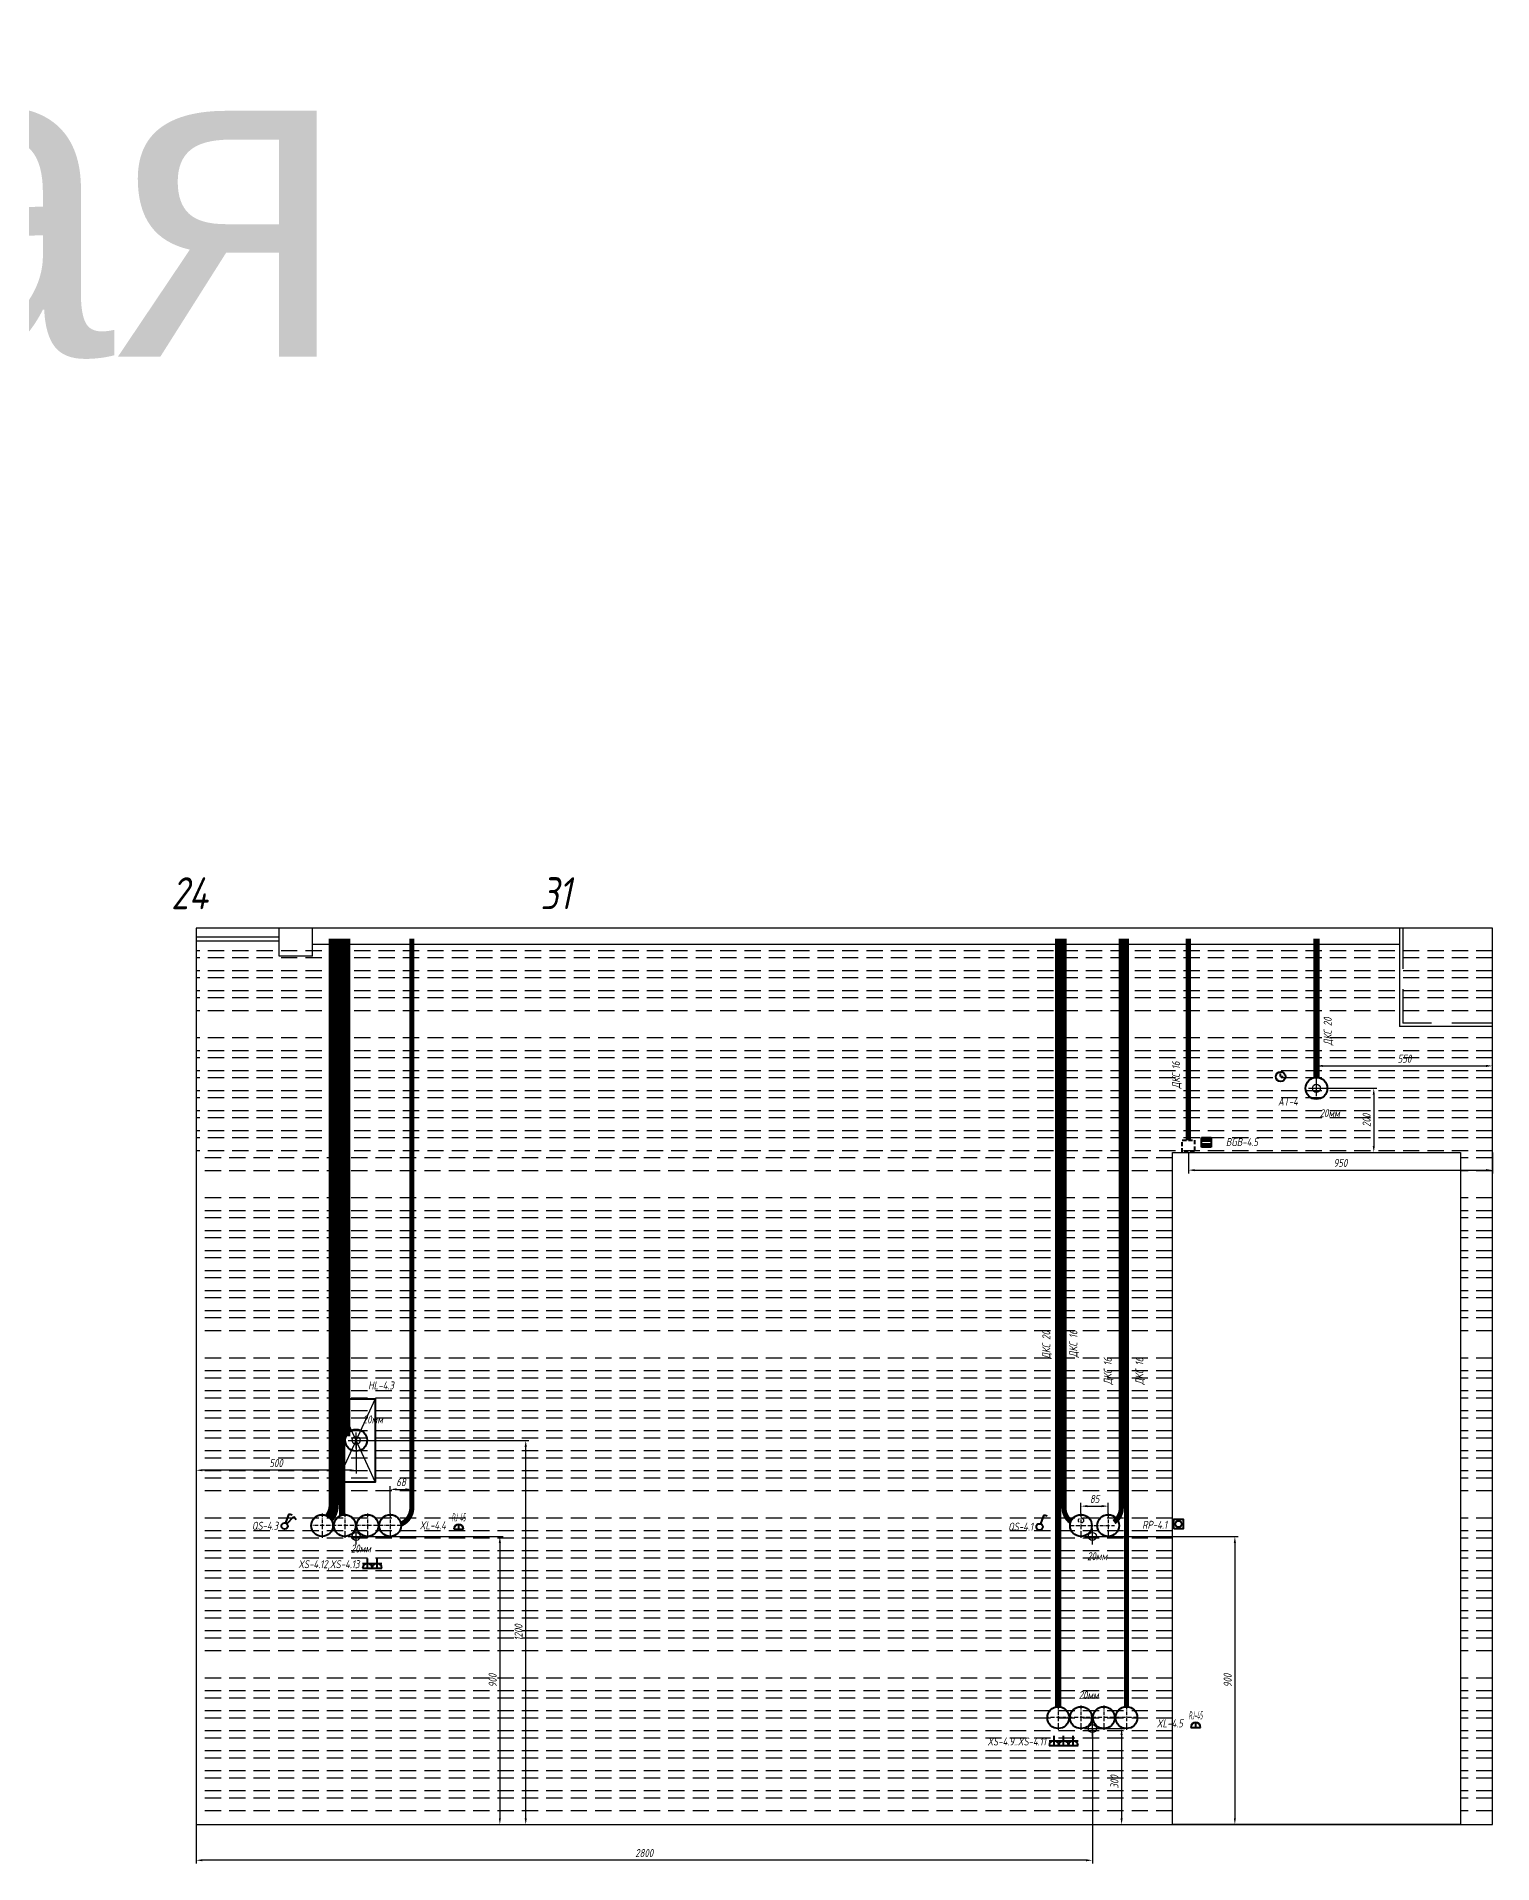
# Model space of a CAD drawing. Header units: millimetres. Extents: x -40374 to 56557, y -58468 to -14063.
# Drawn here: x 23425 to 27973, y -31460 to -25753 of the extents above; entities that cross this region are included whole.
import ezdxf
from ezdxf.enums import TextEntityAlignment as Align

# ---------------------------------------------------------------- set-up
doc = ezdxf.new("R2010")
doc.units = ezdxf.units.MM
doc.header["$PDMODE"] = 34
doc.header["$PDSIZE"] = 25
doc.linetypes.add('ACAD_ISO10W100', pattern=[18.5, 12, -3, 0.5, -3])
doc.linetypes.add('DASHED', pattern=[19.05, 12.7, -6.35])
for name, color, linetype in [('01 Черновое', 7, 'Continuous'), ('02 ЭОМ и СС', 7, 'Continuous'), ('03 Потолок', 7, 'Continuous'), ('11 Привязка размеры', 7, 'Continuous')]:
    doc.layers.add(name, color=color, linetype=linetype)
doc.layers.add('100 noprint', color=1, linetype='Continuous', plot=False)
doc.styles.get("Standard").update_dxf_attribs({"font": 'Ubuntu-R.ttf'})
doc.styles.add('ГОСТ-ISOCPEUR', font='isocpeui.ttf', dxfattribs={"width": 0.8})
doc.dimstyles.new('ISO-25', dxfattribs={"dimtxt": 2.5, "dimasz": 2.5, "dimexe": 1.25, "dimexo": 0.625, "dimtad": 1, "dimtxsty": 'Standard', "dimcen": 2.5, "dimadec": 0, "dimazin": 0, "dimtfac": 1, "dimtmove": 0, "dimatfit": 3, "dimfxl": 1, "dimarcsym": 0})

# ---------------------------------------------------------------- blocks, each defined once
blk = doc.blocks.new('часы')
at = {"color": 0, "lineweight": -2}
for q in [(9893.5, 982.52), (9894.25, 981.52)]:
    blk.add_line((9893.5, 981.52), q, dxfattribs=at)
blk.add_circle((9893.5, 981.52), 1.5, dxfattribs=at)
blk = doc.blocks.new('розетка скрытая трехполюсная')
at = {"color": 0, "lineweight": -2}
for p, q in [((-1.5, 1.5), (1.5, 1.5)), ((-1.5, 0), (1.5, 0)), ((0, 0), (0, 3))]:
    blk.add_line(p, q, dxfattribs=at)
blk.add_arc((0, 0), 1.5, 0, 180, dxfattribs=at)
blk = doc.blocks.new('кнопка 1')
at = {"color": 0, "lineweight": -2}
for p, q in [((0.35, 0.94), (1.39, 3.78)), ((1.39, 3.78), (2.34, 3.45))]:
    blk.add_line(p, q, dxfattribs=at)
blk.add_circle((0, 0), 1, dxfattribs=at)
blk = doc.blocks.new('кнопка 2')
at = {"color": 0, "lineweight": -2}
for p, q in [((0.35, 0.94), (1.39, 3.78)), ((0.71, 0.71), (2.93, 2.93)), ((1.39, 3.78), (2.34, 3.45)), ((2.93, 2.93), (3.66, 2))]:
    blk.add_line(p, q, dxfattribs=at)
blk.add_circle((0, 0), 1, dxfattribs=at)
blk = doc.blocks.new('розетка RJ-45')
at = {"color": 0, "lineweight": -2}
for p, q in [((-1.5, 0), (1.5, 0)), ((0, 0), (0, 1.5))]:
    blk.add_line(p, q, dxfattribs=at)
blk.add_arc((0, 0), 1.5, 0, 180, dxfattribs=at)
at = {"color": 0, "lineweight": -2, "style": 'ГОСТ-ISOCPEUR', "width": 0.4}
blk.add_text('RJ-45', height=2.5, dxfattribs=at).set_placement((0, 2.5), align=Align.CENTER)
blk = doc.blocks.new('регулятор')
at = {"color": 0, "lineweight": -2}
blk.add_lwpolyline([(-1.5, -1.5), (-1.5, 1.5), (1.5, 1.5), (1.5, -1.5)], close=True, dxfattribs=at)
blk.add_circle((0, 0), 1, dxfattribs=at)
blk = doc.blocks.new('*D794')
at = {"layer": '11 Привязка размеры', "color": 0, "lineweight": -2}
for p, q in [((24423.5, -30438.4), (24882.5, -30438.4)), ((24872.5, -30458.4), (24872.5, -31318.4)), ((24423.5, -31338.4), (24882.5, -31338.4))]:
    blk.add_line(p, q, dxfattribs=at)
at = {"layer": '11 Привязка размеры', "color": 0}
for points in [[(24875.8, -30458.4), (24869.2, -30458.4), (24872.5, -30438.4)], [(24869.2, -31318.4), (24875.8, -31318.4), (24872.5, -31338.4)]]:
    blk.add_solid(points, dxfattribs=at)
at = {"layer": 'Defpoints', "color": 0}
for p in [(24423.5, -30438.4), (24423.5, -31338.4), (24872.5, -31338.4)]:
    blk.add_point(p, dxfattribs=at)
at = {"layer": '11 Привязка размеры', "color": 0, "insert": (24850, -30888.4), "char_height": 25, "attachment_point": 5, "rotation": 90, "style": 'ГОСТ-ISOCPEUR'}
blk.add_mtext('900', dxfattribs=at)
blk = doc.blocks.new('*D795')
at = {"layer": '11 Привязка размеры', "color": 0, "lineweight": -2}
for p, q in [((24423.5, -30138.4), (24963.4, -30138.4)), ((24953.4, -31318.4), (24953.4, -30158.4)), ((24424.1, -31338.4), (24963.4, -31338.4))]:
    blk.add_line(p, q, dxfattribs=at)
at = {"layer": '11 Привязка размеры', "color": 0}
for points in [[(24956.7, -30158.4), (24950, -30158.4), (24953.4, -30138.4)], [(24950, -31318.4), (24956.7, -31318.4), (24953.4, -31338.4)]]:
    blk.add_solid(points, dxfattribs=at)
at = {"layer": 'Defpoints', "color": 0}
for p in [(24423.5, -30138.4), (24953.4, -30138.4), (24424.1, -31338.4)]:
    blk.add_point(p, dxfattribs=at)
at = {"layer": '11 Привязка размеры', "color": 0, "insert": (24930.9, -30738.4), "char_height": 25, "attachment_point": 5, "rotation": 90, "style": 'ГОСТ-ISOCPEUR'}
blk.add_mtext('1200', dxfattribs=at)
blk = doc.blocks.new('*D796')
at = {"layer": '11 Привязка размеры', "color": 0, "lineweight": -2}
for p, q in [((23923.5, -30138.4), (23923.5, -30241.5)), ((24423.5, -30138.4), (24423.5, -30241.5)), ((24403.5, -30231.5), (23943.5, -30231.5))]:
    blk.add_line(p, q, dxfattribs=at)
at = {"layer": '11 Привязка размеры', "color": 0}
for points in [[(23943.5, -30228.2), (23943.5, -30234.8), (23923.5, -30231.5)], [(24403.5, -30234.8), (24403.5, -30228.2), (24423.5, -30231.5)]]:
    blk.add_solid(points, dxfattribs=at)
at = {"layer": 'Defpoints', "color": 0}
for p in [(23923.5, -30138.4), (24423.5, -30138.4), (23923.5, -30231.5)]:
    blk.add_point(p, dxfattribs=at)
at = {"layer": '11 Привязка размеры', "color": 0, "insert": (24173.5, -30209), "char_height": 25, "attachment_point": 5, "style": 'ГОСТ-ISOCPEUR'}
blk.add_mtext('500', dxfattribs=at)
blk = doc.blocks.new('*D797')
at = {"layer": '11 Привязка размеры', "color": 0, "lineweight": -2}
for p, q in [((24530, -30366.5), (24530, -30281.2)), ((24550, -30291.2), (24577.5, -30291.2)), ((24597.5, -30348.4), (24597.5, -30281.2))]:
    blk.add_line(p, q, dxfattribs=at)
at = {"layer": '11 Привязка размеры', "color": 0}
for points in [[(24550, -30287.8), (24550, -30294.5), (24530, -30291.2)], [(24577.5, -30294.5), (24577.5, -30287.8), (24597.5, -30291.2)]]:
    blk.add_solid(points, dxfattribs=at)
at = {"layer": 'Defpoints', "color": 0}
for p in [(24597.5, -30291.2), (24597.5, -30348.4), (24530, -30366.5)]:
    blk.add_point(p, dxfattribs=at)
at = {"layer": '11 Привязка размеры', "color": 0, "insert": (24563.7, -30268.7), "char_height": 25, "attachment_point": 5, "style": 'ГОСТ-ISOCPEUR'}
blk.add_mtext('68', dxfattribs=at)
blk = doc.blocks.new('*D802')
at = {"layer": '11 Привязка размеры', "color": 0, "lineweight": -2}
for p, q in [((26723.5, -31038.4), (26824.9, -31038.4)), ((26814.9, -31058.4), (26814.9, -31318.4)), ((26723.5, -31338.4), (26824.9, -31338.4))]:
    blk.add_line(p, q, dxfattribs=at)
at = {"layer": '11 Привязка размеры', "color": 0}
for points in [[(26818.2, -31058.4), (26811.6, -31058.4), (26814.9, -31038.4)], [(26811.6, -31318.4), (26818.2, -31318.4), (26814.9, -31338.4)]]:
    blk.add_solid(points, dxfattribs=at)
at = {"layer": 'Defpoints', "color": 0}
for p in [(26723.5, -31038.4), (26723.5, -31338.4), (26814.9, -31338.4)]:
    blk.add_point(p, dxfattribs=at)
at = {"layer": '11 Привязка размеры', "color": 0, "insert": (26792.4, -31204.9), "char_height": 25, "attachment_point": 5, "rotation": 90, "style": 'ГОСТ-ISOCPEUR'}
blk.add_mtext('300', dxfattribs=at)
blk = doc.blocks.new('*D803')
at = {"layer": '11 Привязка размеры', "color": 0, "lineweight": -2}
for p, q in [((23923.5, -31038.4), (23923.5, -31459.9)), ((26723.5, -31038.4), (26723.5, -31459.9)), ((26703.5, -31449.9), (23943.5, -31449.9))]:
    blk.add_line(p, q, dxfattribs=at)
at = {"layer": '11 Привязка размеры', "color": 0}
for points in [[(23943.5, -31446.6), (23943.5, -31453.2), (23923.5, -31449.9)], [(26703.5, -31453.2), (26703.5, -31446.6), (26723.5, -31449.9)]]:
    blk.add_solid(points, dxfattribs=at)
at = {"layer": 'Defpoints', "color": 0}
for p in [(23923.5, -31038.4), (26723.5, -31038.4), (23923.5, -31449.9)]:
    blk.add_point(p, dxfattribs=at)
at = {"layer": '11 Привязка размеры', "color": 0, "insert": (25323.5, -31427.4), "char_height": 25, "attachment_point": 5, "style": 'ГОСТ-ISOCPEUR'}
blk.add_mtext('2800', dxfattribs=at)
blk = doc.blocks.new('геркон')
at = {"lineweight": -2}
for points in [[(3, 2), (3, 3), (0, 3), (0, 2)], [(3, 0), (3, 1), (0, 1), (0, 0)]]:
    blk.add_hatch(color=0, dxfattribs=at).paths.add_polyline_path(points)
at = {"color": 0, "lineweight": -2}
for p, q in [((0, 0), (0, 3)), ((0, 3), (3, 3)), ((0, 2), (3, 2)), ((0, 1), (3, 1)), ((3, 0), (0, 0)), ((3, 3), (3, 0))]:
    blk.add_line(p, q, dxfattribs=at)
blk = doc.blocks.new('*D804')
at = {"layer": '11 Привязка размеры', "color": 0, "lineweight": -2}
for p, q in [((27023.5, -29238.4), (27023.5, -29304)), ((27973.5, -29238.4), (27973.5, -29304)), ((27043.5, -29294), (27953.5, -29294))]:
    blk.add_line(p, q, dxfattribs=at)
at = {"layer": '11 Привязка размеры', "color": 0}
for points in [[(27043.5, -29290.7), (27043.5, -29297.4), (27023.5, -29294)], [(27953.5, -29297.4), (27953.5, -29290.7), (27973.5, -29294)]]:
    blk.add_solid(points, dxfattribs=at)
at = {"layer": 'Defpoints', "color": 0}
for p in [(27023.5, -29238.4), (27973.5, -29238.4), (27973.5, -29294)]:
    blk.add_point(p, dxfattribs=at)
at = {"layer": '11 Привязка размеры', "color": 0, "insert": (27498.5, -29271.5), "char_height": 25, "attachment_point": 5, "style": 'ГОСТ-ISOCPEUR'}
blk.add_mtext('950', dxfattribs=at)
blk = doc.blocks.new('*D805')
at = {"layer": '11 Привязка размеры', "color": 0, "lineweight": -2}
for p, q in [((26723.5, -30438.4), (27178.7, -30438.4)), ((27168.7, -30458.4), (27168.7, -31318.4)), ((26723.5, -31338.4), (27178.7, -31338.4))]:
    blk.add_line(p, q, dxfattribs=at)
at = {"layer": '11 Привязка размеры', "color": 0}
for points in [[(27172, -30458.4), (27165.4, -30458.4), (27168.7, -30438.4)], [(27165.4, -31318.4), (27172, -31318.4), (27168.7, -31338.4)]]:
    blk.add_solid(points, dxfattribs=at)
at = {"layer": 'Defpoints', "color": 0}
for p in [(26723.5, -30438.4), (26723.5, -31338.4), (27168.7, -31338.4)]:
    blk.add_point(p, dxfattribs=at)
at = {"layer": '11 Привязка размеры', "color": 0, "insert": (27146.2, -30888.4), "char_height": 25, "attachment_point": 5, "rotation": 90, "style": 'ГОСТ-ISOCPEUR'}
blk.add_mtext('900', dxfattribs=at)
blk = doc.blocks.new('*D806')
at = {"layer": '11 Привязка размеры', "color": 0, "lineweight": -2}
for p, q in [((27423.5, -29038.4), (27612.7, -29038.4)), ((27602.7, -29058.4), (27602.7, -29218.4)), ((27423.5, -29238.4), (27612.7, -29238.4))]:
    blk.add_line(p, q, dxfattribs=at)
at = {"layer": '11 Привязка размеры', "color": 0}
for points in [[(27606, -29058.4), (27599.4, -29058.4), (27602.7, -29038.4)], [(27599.4, -29218.4), (27606, -29218.4), (27602.7, -29238.4)]]:
    blk.add_solid(points, dxfattribs=at)
at = {"layer": 'Defpoints', "color": 0}
for p in [(27423.5, -29038.4), (27423.5, -29238.4), (27602.7, -29238.4)]:
    blk.add_point(p, dxfattribs=at)
at = {"layer": '11 Привязка размеры', "color": 0, "insert": (27580.2, -29138.4), "char_height": 25, "attachment_point": 5, "rotation": 90, "style": 'ГОСТ-ISOCPEUR'}
blk.add_mtext('200', dxfattribs=at)
blk = doc.blocks.new('*D807')
at = {"layer": '11 Привязка размеры', "color": 0, "lineweight": -2}
for p, q in [((27423.5, -29038.4), (27423.5, -28958.5)), ((27443.5, -28968.5), (27953.5, -28968.5)), ((27973.5, -29038.4), (27973.5, -28958.5))]:
    blk.add_line(p, q, dxfattribs=at)
at = {"layer": '11 Привязка размеры', "color": 0}
for points in [[(27443.5, -28965.1), (27443.5, -28971.8), (27423.5, -28968.5)], [(27953.5, -28971.8), (27953.5, -28965.1), (27973.5, -28968.5)]]:
    blk.add_solid(points, dxfattribs=at)
at = {"layer": 'Defpoints', "color": 0}
for p in [(27973.5, -28968.5), (27423.5, -29038.4), (27973.5, -29038.4)]:
    blk.add_point(p, dxfattribs=at)
at = {"layer": '11 Привязка размеры', "color": 0, "insert": (27698.5, -28946), "char_height": 25, "attachment_point": 5, "style": 'ГОСТ-ISOCPEUR'}
blk.add_mtext('550', dxfattribs=at)
blk = doc.blocks.new('*D973')
at = {"layer": '11 Привязка размеры', "color": 0, "lineweight": -2}
for p, q in [((26688, -30366.5), (26688, -30333.7)), ((26708, -30343.7), (26753, -30343.7)), ((26773, -30366.5), (26773, -30333.7))]:
    blk.add_line(p, q, dxfattribs=at)
at = {"layer": '11 Привязка размеры', "color": 0}
for points in [[(26708, -30340.3), (26708, -30347), (26688, -30343.7)], [(26753, -30347), (26753, -30340.3), (26773, -30343.7)]]:
    blk.add_solid(points, dxfattribs=at)
at = {"layer": 'Defpoints', "color": 0}
for p in [(26773, -30343.7), (26688, -30366.5), (26773, -30366.5)]:
    blk.add_point(p, dxfattribs=at)
at = {"layer": '11 Привязка размеры', "color": 0, "insert": (26730.5, -30321.2), "char_height": 25, "attachment_point": 5, "style": 'ГОСТ-ISOCPEUR'}
blk.add_mtext('85', dxfattribs=at)

msp = doc.modelspace()

# ---------------------------------------------------------------- linework, layer by layer
at = {"layer": '01 Черновое'}
for points in [[(27973.5, -31338.4), (27973.5, -28538.4), (23923.5, -28538.4), (23923.5, -31338.4)], [(27873.5, -29238.4), (27873.5, -31338.4), (26973.5, -31338.4), (26973.5, -29238.4)]]:
    msp.add_lwpolyline(points, close=True, dxfattribs=at)
at = {"layer": '02 ЭОМ и СС', "color": 3}
for p, q in [((24363.5, -30008.4), (24483.5, -30268.4)), ((24483.5, -30008.4), (24363.5, -30268.4))]:
    msp.add_line(p, q, dxfattribs=at)
at = {"layer": '02 ЭОМ и СС', "color": 111, "const_width": 16}
msp.add_lwpolyline([(24332.9, -30375.6, 0.172285), (24345.5, -30340.2), (24345.5, -28571.4)], format="xyb", dxfattribs=at)
msp.add_lwpolyline([(24332.9, -30375.6, 0.172285), (24345.5, -30340.2), (24345.5, -28571.4)], format="xyb", dxfattribs=at)
at = {"layer": '02 ЭОМ и СС', "color": 3, "const_width": 16, "flags": 128}
msp.add_lwpolyline([(24345.3, -30385.6, 0.172285), (24361.5, -30340.2), (24361.5, -28571.4)], format="xyb", dxfattribs=at)
msp.add_lwpolyline([(24345.3, -30385.6, 0.172285), (24361.5, -30340.2), (24361.5, -28571.4)], format="xyb", dxfattribs=at)
at = {"layer": '02 ЭОМ и СС', "color": 1, "const_width": 20, "flags": 128}
for points in [[(24379.5, -30371.5), (24379.5, -28571.4)], [(24379.5, -30371.5), (24379.5, -28571.4)], [(26617, -30970.4), (26617, -28571.4)], [(26617, -30970.4), (26617, -28571.4)]]:
    msp.add_lwpolyline(points, dxfattribs=at)
at = {"layer": '02 ЭОМ и СС', "color": 3, "const_width": 16, "flags": 128}
msp.add_lwpolyline([(24397.5, -30126), (24397.5, -28571.4)], dxfattribs=at)
msp.add_lwpolyline([(24397.5, -30126), (24397.5, -28571.4)], dxfattribs=at)
at = {"layer": '02 ЭОМ и СС', "color": 6, "const_width": 16, "flags": 128}
msp.add_lwpolyline([(24563.6, -30399.8, 0.299332), (24597.5, -30348.4), (24597.5, -28571.4)], format="xyb", dxfattribs=at)
msp.add_lwpolyline([(24563.6, -30399.8, 0.299332), (24597.5, -30348.4), (24597.5, -28571.4)], format="xyb", dxfattribs=at)
at = {"layer": '02 ЭОМ и СС', "color": 3, "flags": 128}
msp.add_lwpolyline([(26656.2, -30392.3, 16, 16, -0.229101), (26635, -30348.4, 16, 16, 0), (26635, -28571.4, 16, 16, 0)], format="xyseb", dxfattribs=at)
msp.add_lwpolyline([(26656.2, -30392.3, 16, 16, -0.229101), (26635, -30348.4, 16, 16, 0), (26635, -28571.4, 16, 16, 0)], format="xyseb", dxfattribs=at)
at = {"layer": '02 ЭОМ и СС', "flags": 128}
msp.add_lwpolyline([(26791.2, -30393.5, 16, 16, 0.238397), (26814, -30348.4, 16, 16, 0), (26814, -28571.4, 16, 16, 0)], format="xyseb", dxfattribs=at)
msp.add_lwpolyline([(26791.2, -30393.5, 16, 16, 0.238397), (26814, -30348.4, 16, 16, 0), (26814, -28571.4, 16, 16, 0)], format="xyseb", dxfattribs=at)
at = {"layer": '02 ЭОМ и СС', "color": 6, "const_width": 16, "flags": 128}
msp.add_lwpolyline([(26830, -30970.4), (26830, -28571.4)], dxfattribs=at)
msp.add_lwpolyline([(26830, -30970.4), (26830, -28571.4)], dxfattribs=at)
at = {"layer": '02 ЭОМ и СС', "const_width": 16, "flags": 128}
msp.add_lwpolyline([(27023.5, -29200.4), (27023.5, -28571.4)], dxfattribs=at)
msp.add_lwpolyline([(27023.5, -29200.4), (27023.5, -28571.4)], dxfattribs=at)
at = {"layer": '02 ЭОМ и СС', "color": 5, "const_width": 20, "flags": 128}
msp.add_lwpolyline([(27423.5, -29004.4), (27423.5, -28571.4)], dxfattribs=at)
msp.add_lwpolyline([(27423.5, -29004.4), (27423.5, -28571.4)], dxfattribs=at)
at = {"layer": '02 ЭОМ и СС', "linetype": 'DASHED', "lineweight": 40, "flags": 128}
msp.add_lwpolyline([(27004.5, -29238.4), (27004.5, -29200.4), (27042.5, -29200.4), (27042.5, -29238.4)], close=True, dxfattribs=at)
msp.add_lwpolyline([(27004.5, -29238.4), (27004.5, -29200.4), (27042.5, -29200.4), (27042.5, -29238.4)], close=True, dxfattribs=at)
at = {"layer": '02 ЭОМ и СС', "color": 3, "lineweight": 40, "flags": 128}
msp.add_lwpolyline([(24363.5, -30268.4), (24363.5, -30008.4), (24483.5, -30008.4), (24483.5, -30268.4)], close=True, dxfattribs=at)
at = {"layer": '02 ЭОМ и СС', "color": 5, "lineweight": 40}
msp.add_circle((27423.5, -29038.4), 34, dxfattribs=at)
msp.add_circle((27423.5, -29038.4), 34, dxfattribs=at)
at = {"layer": '02 ЭОМ и СС', "color": 3, "lineweight": 40}
for centre in [(24423.5, -30138), (24423.5, -30138), (24317, -30404.4), (24317, -30404.4), (26688, -30404.4), (26688, -30404.4)]:
    msp.add_circle(centre, 34, dxfattribs=at)
at = {"layer": '02 ЭОМ и СС', "color": 1, "lineweight": 40}
for centre in [(24388, -30404.4), (24388, -30404.4), (24459, -30404.4), (24459, -30404.4), (26617, -31004.4), (26617, -31004.4), (26688, -31004.4), (26688, -31004.4), (26759, -31004.4), (26759, -31004.4)]:
    msp.add_circle(centre, 34, dxfattribs=at)
at = {"layer": '02 ЭОМ и СС', "color": 6, "lineweight": 40}
for centre in [(24530, -30404.4), (24530, -30404.4), (26830, -31004.4), (26830, -31004.4)]:
    msp.add_circle(centre, 34, dxfattribs=at)
at = {"layer": '02 ЭОМ и СС', "color": 3, "linetype": 'DASHED'}
msp.add_circle((26688, -30388.3), 8, dxfattribs=at)
msp.add_circle((26688, -30388.3), 8, dxfattribs=at)
at = {"layer": '02 ЭОМ и СС', "lineweight": 40}
msp.add_circle((26773, -30404.4), 34, dxfattribs=at)
msp.add_circle((26773, -30404.4), 34, dxfattribs=at)
at = {"layer": '03 Потолок', "color": 1, "lineweight": -2}
for p, q in [((23923.5, -28565.4), (24183.5, -28565.4)), ((23923.5, -28577.9), (24183.5, -28577.9)), ((24183.5, -28625.4), (24183.5, -28538.4)), ((24287.5, -28625.4), (24287.5, -28538.4)), ((24287.5, -28588.4), (27683.5, -28588.4)), ((27683.5, -28538.4), (27683.5, -28844.9)), ((24287.5, -28625.4), (24183.5, -28625.4)), ((27973.5, -28844.9), (27683.5, -28844.9))]:
    msp.add_line(p, q, dxfattribs=at)
at = {"layer": '03 Потолок', "color": 1, "linetype": 'DASHED', "ltscale": 10}
for p in [(27693, -28538.4), (27973.5, -28835.4)]:
    msp.add_line(p, (27693, -28835.4), dxfattribs=at)
at = {"layer": '100 noprint', "linetype": 'DASHED', "ltscale": 4}
for p, q in [((27973.5, -28608.4), (23923.5, -28608.4)), ((27973.5, -28630.9), (23923.5, -28630.9)), ((27973.5, -28670.9), (23923.5, -28670.9)), ((27973.5, -28693.4), (23923.5, -28693.4)), ((27973.5, -28733.4), (23923.5, -28733.4)), ((27973.5, -28755.9), (23923.5, -28755.9)), ((27973.5, -28795.9), (23923.5, -28795.9)), ((27973.5, -28880.9), (23923.5, -28880.9)), ((27973.5, -28920.9), (23923.5, -28920.9)), ((27973.5, -28943.4), (23923.5, -28943.4)), ((27973.5, -28983.4), (23923.5, -28983.4)), ((27973.5, -29005.9), (23923.5, -29005.9)), ((27973.5, -29045.9), (23923.5, -29045.9)), ((27973.5, -29068.4), (23923.5, -29068.4)), ((27973.5, -29108.4), (23923.5, -29108.4)), ((27973.5, -29130.9), (23923.5, -29130.9)), ((27973.5, -29170.9), (23923.5, -29170.9)), ((27973.5, -29193.4), (23923.5, -29193.4)), ((27973.5, -29233.4), (23923.5, -29233.4)), ((26973.5, -29255.9), (23923.5, -29255.9)), ((27973.5, -29255.9), (27873.5, -29255.9)), ((26973.5, -29295.9), (23923.5, -29295.9)), ((27973.5, -29295.9), (27873.5, -29295.9)), ((26973.5, -29380.9), (23923.5, -29380.9)), ((27973.5, -29380.9), (27873.5, -29380.9)), ((26973.5, -29420.9), (23923.5, -29420.9)), ((26973.5, -29443.4), (23923.5, -29443.4)), ((27973.5, -29420.9), (27873.5, -29420.9)), ((27973.5, -29443.4), (27873.5, -29443.4)), ((26973.5, -29483.4), (23923.5, -29483.4)), ((26973.5, -29505.9), (23923.5, -29505.9)), ((27973.5, -29483.4), (27873.5, -29483.4)), ((27973.5, -29505.9), (27873.5, -29505.9)), ((26973.5, -29545.9), (23923.5, -29545.9)), ((27973.5, -29545.9), (27873.5, -29545.9)), ((26973.5, -29568.4), (23923.5, -29568.4)), ((26973.5, -29608.4), (23923.5, -29608.4)), ((27973.5, -29568.4), (27873.5, -29568.4)), ((27973.5, -29608.4), (27873.5, -29608.4)), ((26973.5, -29630.9), (23923.5, -29630.9)), ((26973.5, -29670.9), (23923.5, -29670.9)), ((27973.5, -29630.9), (27873.5, -29630.9)), ((27973.5, -29670.9), (27873.5, -29670.9)), ((26973.5, -29693.4), (23923.5, -29693.4)), ((26973.5, -29733.4), (23923.5, -29733.4)), ((27973.5, -29693.4), (27873.5, -29693.4)), ((27973.5, -29733.4), (27873.5, -29733.4)), ((26973.5, -29755.9), (23923.5, -29755.9)), ((27973.5, -29755.9), (27873.5, -29755.9)), ((26973.5, -29795.9), (23923.5, -29795.9)), ((27973.5, -29795.9), (27873.5, -29795.9)), ((26973.5, -29880.9), (23923.5, -29880.9)), ((27973.5, -29880.9), (27873.5, -29880.9)), ((26973.5, -29920.9), (23923.5, -29920.9)), ((26973.5, -29943.4), (23923.5, -29943.4)), ((27973.5, -29920.9), (27873.5, -29920.9)), ((27973.5, -29943.4), (27873.5, -29943.4)), ((26973.5, -29983.4), (23923.5, -29983.4)), ((26973.5, -30005.9), (23923.5, -30005.9)), ((27973.5, -29983.4), (27873.5, -29983.4)), ((27973.5, -30005.9), (27873.5, -30005.9)), ((26973.5, -30045.9), (23923.5, -30045.9)), ((26973.5, -30068.4), (23923.5, -30068.4)), ((27973.5, -30045.9), (27873.5, -30045.9)), ((27973.5, -30068.4), (27873.5, -30068.4)), ((26973.5, -30108.4), (23923.5, -30108.4)), ((26973.5, -30130.9), (23923.5, -30130.9)), ((27973.5, -30108.4), (27873.5, -30108.4)), ((27973.5, -30130.9), (27873.5, -30130.9)), ((26973.5, -30170.9), (23923.5, -30170.9)), ((27973.5, -30170.9), (27873.5, -30170.9)), ((26973.5, -30193.4), (23923.5, -30193.4)), ((26973.5, -30233.4), (23923.5, -30233.4)), ((27973.5, -30193.4), (27873.5, -30193.4)), ((27973.5, -30233.4), (27873.5, -30233.4)), ((26973.5, -30255.9), (23923.5, -30255.9)), ((26973.5, -30295.9), (23923.5, -30295.9)), ((27973.5, -30255.9), (27873.5, -30255.9)), ((27973.5, -30295.9), (27873.5, -30295.9)), ((26973.5, -30380.9), (23923.5, -30380.9)), ((27973.5, -30380.9), (27873.5, -30380.9)), ((26973.5, -30420.9), (23923.5, -30420.9)), ((26973.5, -30443.4), (23923.5, -30443.4)), ((27973.5, -30420.9), (27873.5, -30420.9)), ((27973.5, -30443.4), (27873.5, -30443.4)), ((26973.5, -30483.4), (23923.5, -30483.4)), ((26973.5, -30505.9), (23923.5, -30505.9)), ((27973.5, -30483.4), (27873.5, -30483.4)), ((27973.5, -30505.9), (27873.5, -30505.9)), ((26973.5, -30545.9), (23923.5, -30545.9)), ((26973.5, -30568.4), (23923.5, -30568.4)), ((27973.5, -30545.9), (27873.5, -30545.9)), ((27973.5, -30568.4), (27873.5, -30568.4)), ((26973.5, -30608.4), (23923.5, -30608.4)), ((26973.5, -30630.9), (23923.5, -30630.9)), ((27973.5, -30608.4), (27873.5, -30608.4)), ((27973.5, -30630.9), (27873.5, -30630.9)), ((26973.5, -30670.9), (23923.5, -30670.9)), ((26973.5, -30693.4), (23923.5, -30693.4)), ((27973.5, -30670.9), (27873.5, -30670.9)), ((27973.5, -30693.4), (27873.5, -30693.4)), ((26973.5, -30733.4), (23923.5, -30733.4)), ((26973.5, -30755.9), (23923.5, -30755.9)), ((27973.5, -30733.4), (27873.5, -30733.4)), ((27973.5, -30755.9), (27873.5, -30755.9)), ((26973.5, -30795.9), (23923.5, -30795.9)), ((27973.5, -30795.9), (27873.5, -30795.9)), ((26973.5, -30880.9), (23923.5, -30880.9)), ((26973.5, -30920.9), (23923.5, -30920.9)), ((27973.5, -30880.9), (27873.5, -30880.9)), ((27973.5, -30920.9), (27873.5, -30920.9)), ((26973.5, -30943.4), (23923.5, -30943.4)), ((26973.5, -30983.4), (23923.5, -30983.4)), ((27973.5, -30943.4), (27873.5, -30943.4)), ((27973.5, -30983.4), (27873.5, -30983.4)), ((26973.5, -31005.9), (23923.5, -31005.9)), ((26973.5, -31045.9), (23923.5, -31045.9)), ((27973.5, -31005.9), (27873.5, -31005.9)), ((27973.5, -31045.9), (27873.5, -31045.9)), ((26973.5, -31068.4), (23923.5, -31068.4)), ((27973.5, -31068.4), (27873.5, -31068.4)), ((26973.5, -31108.4), (23923.5, -31108.4)), ((26973.5, -31130.9), (23923.5, -31130.9)), ((27973.5, -31108.4), (27873.5, -31108.4)), ((27973.5, -31130.9), (27873.5, -31130.9)), ((26973.5, -31170.9), (23923.5, -31170.9)), ((26973.5, -31193.4), (23923.5, -31193.4)), ((27973.5, -31170.9), (27873.5, -31170.9)), ((27973.5, -31193.4), (27873.5, -31193.4)), ((26973.5, -31233.4), (23923.5, -31233.4)), ((26973.5, -31255.9), (23923.5, -31255.9)), ((27973.5, -31233.4), (27873.5, -31233.4)), ((27973.5, -31255.9), (27873.5, -31255.9)), ((26973.5, -31295.9), (23923.5, -31295.9)), ((27973.5, -31295.9), (27873.5, -31295.9))]:
    msp.add_line(p, q, dxfattribs=at)
at = {"layer": '100 noprint'}
msp.add_lwpolyline([(27873.5, -29238.4), (27873.5, -31338.4), (26973.5, -31338.4), (26973.5, -29238.4)], close=True, dxfattribs=at)
at = {"layer": '11 Привязка размеры', "linetype": 'ACAD_ISO10W100'}
for p, q in [((24564, -30404.4), (24283, -30404.4)), ((24564, -30404.4), (24283, -30404.4)), ((24317, -30366.5), (24317, -30442.3)), ((24317, -30366.5), (24317, -30442.3)), ((24388, -30366.5), (24388, -30442.3)), ((24388, -30366.5), (24388, -30442.3)), ((24459, -30366.5), (24459, -30442.3)), ((24459, -30366.5), (24459, -30442.3)), ((24530, -30366.5), (24530, -30442.3)), ((24530, -30366.5), (24530, -30442.3)), ((26654, -30404.4), (26793, -30404.4)), ((26654, -30404.4), (26793, -30404.4)), ((26688, -30366.5), (26688, -30442.3)), ((26688, -30366.5), (26688, -30442.3)), ((26773, -30366.5), (26773, -30442.3)), ((26773, -30366.5), (26773, -30442.3)), ((26617, -30966.5), (26617, -31042.3)), ((26617, -30966.5), (26617, -31042.3)), ((26688, -30966.5), (26688, -31042.3)), ((26688, -30966.5), (26688, -31042.3)), ((26759, -30966.5), (26759, -31042.3)), ((26759, -30966.5), (26759, -31042.3)), ((26830, -30966.5), (26830, -31042.3)), ((26830, -30966.5), (26830, -31042.3)), ((26864, -31004.4), (26583, -31004.4)), ((26864, -31004.4), (26583, -31004.4))]:
    msp.add_line(p, q, dxfattribs=at)
at = {"layer": '11 Привязка размеры', "lineweight": -2}
for p in [(27423.5, -29038.4), (27423.5, -29038.4), (24423.5, -30138.4), (24423.5, -30138.4), (24423.5, -30438.4), (24423.5, -30438.4), (26723.5, -30438.4), (26723.5, -30438.4), (26723.5, -31038.4), (26723.5, -31038.4)]:
    msp.add_point(p, dxfattribs=at)

# ---------------------------------------------------------------- block references
at = {"layer": '02 ЭОМ и СС', "color": 5, "lineweight": 40, "xscale": 10, "yscale": 10, "zscale": 10}
msp.add_blockref('часы', (-71623.4, -38817.2), dxfattribs=at)
at = {"layer": '02 ЭОМ и СС', "lineweight": 40, "xscale": 10, "yscale": 10, "zscale": 10}
for name, p in [('геркон', (27064.6, -29222.1)), ('регулятор', (26992.6, -30399.5))]:
    msp.add_blockref(name, p, dxfattribs=at)
at = {"layer": '02 ЭОМ и СС', "color": 3, "lineweight": 40, "xscale": 10, "yscale": 10, "zscale": 10}
for name, p in [('кнопка 2', (24200.1, -30405.7)), ('кнопка 1', (26558.6, -30408.5))]:
    msp.add_blockref(name, p, dxfattribs=at)
at = {"layer": '02 ЭОМ и СС', "color": 6, "lineweight": 40, "xscale": 10, "yscale": 10, "zscale": 10}
for p in [(24744, -30416), (27046.3, -31034.8)]:
    msp.add_blockref('розетка RJ-45', p, dxfattribs=at)
at = {"layer": '02 ЭОМ и СС', "color": 1, "lineweight": 40, "xscale": 10, "yscale": 10, "zscale": 10}
for p in [(24458.9, -30537.5), (24488.9, -30537.5), (26603.8, -31091.4), (26633.8, -31091.4), (26663.8, -31091.4)]:
    msp.add_blockref('розетка скрытая трехполюсная', p, dxfattribs=at)

# ---------------------------------------------------------------- texts
at = {"layer": '02 ЭОМ и СС', "linetype": 'Continuous', "style": 'ГОСТ-ISOCPEUR', "width": 0.8}
for s, p in [('AT-4', (27365.8, -29092.3)), ('BGB-4.5', (27240.9, -29218.8)), ('HL-4.3', (24541.3, -29979.1)), ('QS-4.3', (24179.9, -30417.4)), ('XL-4.4', (24704, -30416)), ('QS-4.1', (26538.4, -30420.2)), ('RP-4.1', (26956.9, -30414.5)), ('XS-4.12,XS-4.13', (24433.9, -30537.5)), ('XL-4.5', (27006.3, -31034.8)), ('XS-4.9..XS-4.11', (26578.8, -31091.4))]:
    msp.add_text(s, height=25, dxfattribs=at).set_placement(p, align=Align.RIGHT)
at = {"layer": '02 ЭОМ и СС', "color": 5, "insert": (27446.3, -28903.9), "char_height": 25, "width": 270.313, "attachment_point": 1, "rotation": 90, "style": 'ГОСТ-ISOCPEUR'}
msp.add_mtext('{ДКС 20}', dxfattribs=at)
at = {"layer": '02 ЭОМ и СС', "char_height": 25, "width": 270.313, "attachment_point": 7, "rotation": 90, "style": 'ГОСТ-ISOCPEUR'}
for insert in [(27002.3, -29038.7), (26789.3, -29963.9)]:
    msp.add_mtext('{ДКС 16}', dxfattribs=dict(at, insert=insert))
at = {"layer": '02 ЭОМ и СС', "color": 1, "insert": (26597.3, -29883.6), "char_height": 25, "width": 270.313, "attachment_point": 7, "rotation": 90, "style": 'ГОСТ-ISOCPEUR'}
msp.add_mtext('{ДКС 20}', dxfattribs=at)
at = {"layer": '02 ЭОМ и СС', "color": 3, "insert": (26681.6, -29878.8), "char_height": 25, "width": 270.313, "attachment_point": 7, "rotation": 90, "style": 'ГОСТ-ISOCPEUR'}
msp.add_mtext('{ДКС 16}', dxfattribs=at)
at = {"layer": '02 ЭОМ и СС', "color": 6, "insert": (26888.2, -29963.9), "char_height": 25, "width": 270.313, "attachment_point": 7, "rotation": 90, "style": 'ГОСТ-ISOCPEUR'}
msp.add_mtext('{ДКС 16}', dxfattribs=at)
at = {"layer": '100 noprint', "style": 'ГОСТ-ISOCPEUR', "width": 0.8}
for s, p in [('24', (23903, -28428.9)), ('31', (25047.3, -28428.9))]:
    msp.add_text(s, height=100, dxfattribs=at).set_placement(p, align=Align.MIDDLE)
at = {"layer": '100 noprint', "insert": (19409.2, -25752.7), "char_height": 1000, "width": 2318.604, "attachment_point": 1}
msp.add_mtext('{Детская}', dxfattribs=at)
at = {"layer": '11 Привязка размеры', "style": 'ГОСТ-ISOCPEUR', "width": 0.8}
for p in [(27496.4, -29128.6), (24507.2, -30085.3), (24469.9, -30488.5), (26769.9, -30512.6), (26743.3, -30946.4)]:
    msp.add_text('20мм', height=25, dxfattribs=at).set_placement(p, align=Align.RIGHT)

# ---------------------------------------------------------------- dimensions: what is measured, and where the dimension line sits
at = {"layer": '11 Привязка размеры'}
for base, p1, p2, picture, middle in [((27973.5, -28968.5), (27423.5, -29038.4), (27973.5, -29038.4), '*D807', (27698.5, -28946)), ((26773, -30343.7), (26688, -30366.5), (26773, -30366.5), '*D973', (26730.5, -30321.2))]:
    dim = msp.add_linear_dim(base=base, p1=p1, p2=p2, dimstyle='ISO-25', override={"dimtxt": 25, "dimasz": 20, "dimexe": 10, "dimexo": 0, "dimgap": 10, "dimdec": 0, "dimtxsty": 'ГОСТ-ISOCPEUR'}, dxfattribs=at)
    dim.commit()
    dim.dimension.update_dxf_attribs({"geometry": picture, "text_midpoint": middle})
for base, p1, p2, angle, picture, middle in [((27602.7, -29238.4), (27423.5, -29038.4), (27423.5, -29238.4), 90, '*D806', (27602.7, -29138.4)), ((23923.5, -31449.9), (26723.5, -31038.4), (23923.5, -31038.4), 180, '*D803', (25323.5, -31449.9)), ((26814.9, -31338.4), (26723.5, -31038.4), (26723.5, -31338.4), 90, '*D802', (26814.9, -31204.9))]:
    dim = msp.add_linear_dim(base=base, p1=p1, p2=p2, angle=angle, dimstyle='ISO-25', override={"dimtxt": 25, "dimasz": 20, "dimexe": 10, "dimexo": 0, "dimgap": 10, "dimdec": 0, "dimtxsty": 'ГОСТ-ISOCPEUR'}, dxfattribs=at)
    dim.commit()
    dim.dimension.update_dxf_attribs({"geometry": picture, "text_midpoint": middle, "dimtype": 160})
dim = msp.add_linear_dim(base=(27973.5, -29294), p1=(27023.5, -29238.4), p2=(27973.5, -29238.4), dimstyle='ISO-25', override={"dimtxt": 25, "dimasz": 20, "dimexe": 10, "dimexo": 0, "dimgap": 10, "dimdec": 0, "dimtxsty": 'ГОСТ-ISOCPEUR'}, dxfattribs=at)
dim.commit()
dim.dimension.update_dxf_attribs({"geometry": '*D804', "text_midpoint": (27498.5, -29294), "dimtype": 160})
for base, p1, p2, angle, picture, middle in [((23923.5, -30231.5), (24423.5, -30138.4), (23923.5, -30138.4), 180, '*D796', (24173.5, -30209)), ((24953.4, -30138.4), (24424.1, -31338.4), (24423.5, -30138.4), 90, '*D795', (24930.9, -30738.4)), ((24597.4536182, -30291.1516686), (24529.9536182, -30366.4753332), (24597.4536182, -30348.3789992), 180, '*D797', (24563.7036182, -30268.6516686)), ((24872.5, -31338.4), (24423.5, -30438.4), (24423.5, -31338.4), 90, '*D794', (24850, -30888.4)), ((27168.7, -31338.4), (26723.5, -30438.4), (26723.5, -31338.4), 90, '*D805', (27146.2, -30888.4))]:
    dim = msp.add_linear_dim(base=base, p1=p1, p2=p2, angle=angle, dimstyle='ISO-25', override={"dimtxt": 25, "dimasz": 20, "dimexe": 10, "dimexo": 0, "dimgap": 10, "dimdec": 0, "dimtxsty": 'ГОСТ-ISOCPEUR'}, dxfattribs=at)
    dim.commit()
    dim.dimension.update_dxf_attribs({"geometry": picture, "text_midpoint": middle})

doc.saveas('drawing.dxf')
